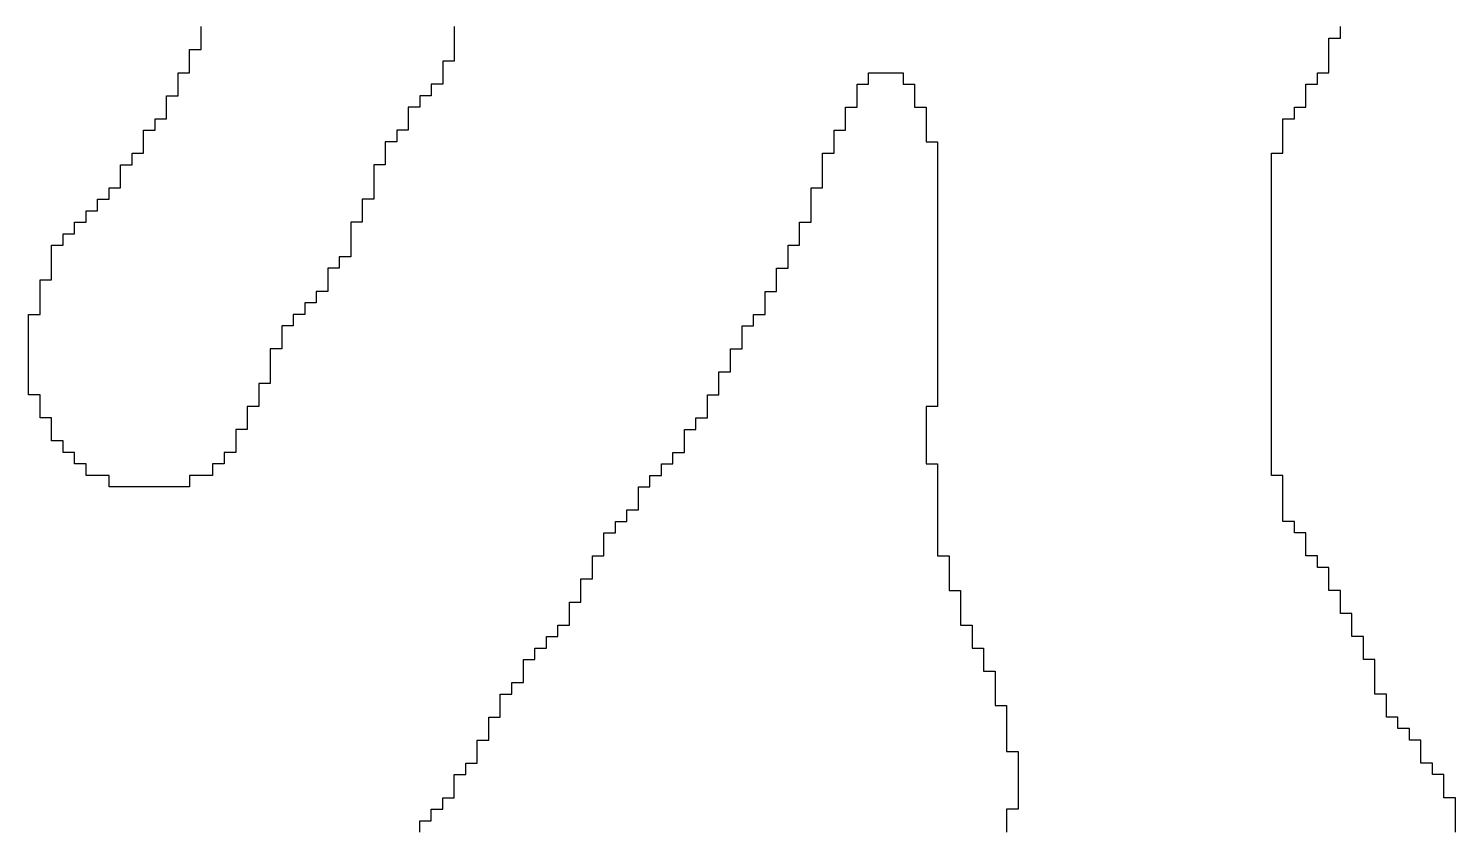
# Model space of a CAD drawing. Header units: millimetres. Extents: x 9.6 to 105, y 7.6 to 66.9.
# Drawn here: x 85.0247 to 85.2698, y 22.3697 to 22.5068 of the extents above; entities that cross this region are included whole.
import ezdxf

# ---------------------------------------------------------------- set-up
doc = ezdxf.new("R2010")
doc.units = ezdxf.units.MM
doc.layers.add('BottomOverlay', color=54, linetype='Continuous')

msp = doc.modelspace()

# ---------------------------------------------------------------- linework, layer by layer
at = {"layer": 'BottomOverlay'}
for p, q in [((85.05434, 22.50512), (85.05434, 22.5071)), ((85.09782, 22.5071), (85.09782, 22.50512)), ((85.24999, 22.50512), (85.24999, 22.5071)), ((85.05434, 22.50315), (85.05434, 22.50512)), ((85.09782, 22.50512), (85.09782, 22.50315)), ((85.24802, 22.50315), (85.24802, 22.50512)), ((85.24802, 22.50512), (85.24999, 22.50512)), ((85.05236, 22.50117), (85.05236, 22.50315)), ((85.05236, 22.50315), (85.05434, 22.50315)), ((85.09782, 22.50315), (85.09782, 22.50117)), ((85.24802, 22.50117), (85.24802, 22.50315)), ((85.05236, 22.49919), (85.05236, 22.50117)), ((85.09782, 22.50117), (85.09584, 22.50117)), ((85.09584, 22.50117), (85.09584, 22.49919)), ((85.24802, 22.49919), (85.24802, 22.50117)), ((85.05039, 22.49722), (85.05039, 22.49919)), ((85.05039, 22.49919), (85.05236, 22.49919)), ((85.05039, 22.49524), (85.05039, 22.49722)), ((85.09584, 22.49722), (85.09387, 22.49722)), ((85.09387, 22.49722), (85.09387, 22.49524)), ((85.09584, 22.49919), (85.09584, 22.49722)), ((85.16699, 22.49524), (85.16699, 22.49722)), ((85.16699, 22.49722), (85.16897, 22.49722)), ((85.16897, 22.49722), (85.16897, 22.49919)), ((85.16897, 22.49919), (85.17489, 22.49919)), ((85.17489, 22.49919), (85.17489, 22.49722)), ((85.17489, 22.49722), (85.17687, 22.49722)), ((85.17687, 22.49722), (85.17687, 22.49524)), ((85.24407, 22.49524), (85.24407, 22.49722)), ((85.24407, 22.49722), (85.24604, 22.49722)), ((85.24604, 22.49722), (85.24604, 22.49919)), ((85.24604, 22.49919), (85.24802, 22.49919)), ((85.04841, 22.49326), (85.04841, 22.49524)), ((85.04841, 22.49524), (85.05039, 22.49524)), ((85.09387, 22.49524), (85.09189, 22.49524)), ((85.09189, 22.49524), (85.09189, 22.49326)), ((85.16699, 22.49326), (85.16699, 22.49524)), ((85.17687, 22.49524), (85.17687, 22.49326)), ((85.24407, 22.49326), (85.24407, 22.49524)), ((85.04841, 22.49129), (85.04841, 22.49326)), ((85.09189, 22.49326), (85.08991, 22.49326)), ((85.08991, 22.49326), (85.08991, 22.49129)), ((85.16501, 22.49129), (85.16501, 22.49326)), ((85.16501, 22.49326), (85.16699, 22.49326)), ((85.17687, 22.49326), (85.17885, 22.49326)), ((85.17885, 22.49326), (85.17885, 22.49129)), ((85.24209, 22.49129), (85.24209, 22.49326)), ((85.24209, 22.49326), (85.24407, 22.49326)), ((85.04643, 22.48931), (85.04643, 22.49129)), ((85.04643, 22.49129), (85.04841, 22.49129)), ((85.08991, 22.49129), (85.08991, 22.48931)), ((85.16501, 22.48931), (85.16501, 22.49129)), ((85.17885, 22.49129), (85.17885, 22.48931)), ((85.24011, 22.48931), (85.24011, 22.49129)), ((85.24011, 22.49129), (85.24209, 22.49129)), ((85.04446, 22.48734), (85.04446, 22.48931)), ((85.04446, 22.48931), (85.04643, 22.48931)), ((85.04446, 22.48536), (85.04446, 22.48734)), ((85.08794, 22.48734), (85.08596, 22.48734)), ((85.08596, 22.48734), (85.08596, 22.48536)), ((85.08991, 22.48931), (85.08794, 22.48931)), ((85.08794, 22.48931), (85.08794, 22.48734)), ((85.16304, 22.48734), (85.16304, 22.48931)), ((85.16304, 22.48931), (85.16501, 22.48931)), ((85.16304, 22.48536), (85.16304, 22.48734)), ((85.17885, 22.48931), (85.17885, 22.48734)), ((85.17885, 22.48734), (85.18082, 22.48734)), ((85.18082, 22.48734), (85.18082, 22.48536)), ((85.24011, 22.48734), (85.24011, 22.48931)), ((85.24011, 22.48536), (85.24011, 22.48734)), ((85.04248, 22.48338), (85.04248, 22.48536)), ((85.04248, 22.48536), (85.04446, 22.48536)), ((85.08596, 22.48536), (85.08596, 22.48338)), ((85.16106, 22.48338), (85.16106, 22.48536)), ((85.16106, 22.48536), (85.16304, 22.48536)), ((85.18082, 22.48536), (85.18082, 22.48338)), ((85.23814, 22.48338), (85.23814, 22.48536)), ((85.23814, 22.48536), (85.24011, 22.48536)), ((85.04051, 22.48141), (85.04051, 22.48338)), ((85.04051, 22.48338), (85.04248, 22.48338)), ((85.08596, 22.48338), (85.08399, 22.48338)), ((85.08399, 22.48338), (85.08399, 22.48141)), ((85.16106, 22.48141), (85.16106, 22.48338)), ((85.18082, 22.48338), (85.18082, 22.48141)), ((85.23814, 22.48141), (85.23814, 22.48338)), ((85.04051, 22.47943), (85.04051, 22.48141)), ((85.08399, 22.48141), (85.08399, 22.47943)), ((85.16106, 22.47943), (85.16106, 22.48141)), ((85.18082, 22.48141), (85.18082, 22.47943)), ((85.23814, 22.47943), (85.23814, 22.48141)), ((85.03655, 22.47548), (85.03655, 22.47745)), ((85.03655, 22.47745), (85.03853, 22.47745)), ((85.03853, 22.47745), (85.03853, 22.47943)), ((85.03853, 22.47943), (85.04051, 22.47943)), ((85.08399, 22.47745), (85.08201, 22.47745)), ((85.08201, 22.47745), (85.08201, 22.47548)), ((85.08399, 22.47943), (85.08399, 22.47745)), ((85.15909, 22.47745), (85.15909, 22.47943)), ((85.15909, 22.47943), (85.16106, 22.47943)), ((85.15909, 22.47548), (85.15909, 22.47745)), ((85.18082, 22.47943), (85.18082, 22.47745)), ((85.18082, 22.47745), (85.18082, 22.47548)), ((85.23814, 22.47745), (85.23814, 22.47943)), ((85.23814, 22.47548), (85.23814, 22.47745)), ((85.03458, 22.4735), (85.03458, 22.47548)), ((85.03458, 22.47548), (85.03655, 22.47548)), ((85.08201, 22.47548), (85.08201, 22.4735)), ((85.15909, 22.4735), (85.15909, 22.47548)), ((85.18082, 22.47548), (85.18082, 22.4735)), ((85.23814, 22.4735), (85.23814, 22.47548)), ((85.0326, 22.47152), (85.0326, 22.4735)), ((85.0326, 22.4735), (85.03458, 22.4735)), ((85.08201, 22.4735), (85.08003, 22.4735)), ((85.08003, 22.4735), (85.08003, 22.47152)), ((85.15711, 22.47152), (85.15711, 22.4735)), ((85.15711, 22.4735), (85.15909, 22.4735)), ((85.18082, 22.4735), (85.18082, 22.47152)), ((85.23814, 22.47152), (85.23814, 22.4735)), ((85.03062, 22.46955), (85.03062, 22.47152)), ((85.03062, 22.47152), (85.0326, 22.47152)), ((85.08003, 22.47152), (85.08003, 22.46955)), ((85.15711, 22.46955), (85.15711, 22.47152)), ((85.18082, 22.47152), (85.18082, 22.46955)), ((85.23814, 22.46955), (85.23814, 22.47152)), ((85.02865, 22.46757), (85.02865, 22.46955)), ((85.02865, 22.46955), (85.03062, 22.46955)), ((85.02865, 22.4656), (85.02865, 22.46757)), ((85.08003, 22.46757), (85.07805, 22.46757)), ((85.07805, 22.46757), (85.07805, 22.4656)), ((85.08003, 22.46955), (85.08003, 22.46757)), ((85.15513, 22.46757), (85.15513, 22.46955)), ((85.15513, 22.46955), (85.15711, 22.46955)), ((85.15513, 22.4656), (85.15513, 22.46757)), ((85.18082, 22.46955), (85.18082, 22.46757)), ((85.18082, 22.46757), (85.18082, 22.4656)), ((85.23814, 22.46757), (85.23814, 22.46955)), ((85.23814, 22.4656), (85.23814, 22.46757)), ((85.02865, 22.46362), (85.02865, 22.4656)), ((85.07805, 22.4656), (85.07608, 22.4656)), ((85.07608, 22.4656), (85.07608, 22.46362)), ((85.15315, 22.46362), (85.15315, 22.4656)), ((85.15315, 22.4656), (85.15513, 22.4656)), ((85.18082, 22.4656), (85.18082, 22.46362)), ((85.23814, 22.46362), (85.23814, 22.4656)), ((85.02667, 22.46164), (85.02667, 22.46362)), ((85.02667, 22.46362), (85.02865, 22.46362)), ((85.07608, 22.46362), (85.07608, 22.46164)), ((85.15315, 22.46164), (85.15315, 22.46362)), ((85.18082, 22.46362), (85.18082, 22.46164)), ((85.23814, 22.46164), (85.23814, 22.46362)), ((85.02667, 22.45967), (85.02667, 22.46164)), ((85.07608, 22.46164), (85.0741, 22.46164)), ((85.0741, 22.46164), (85.0741, 22.45967)), ((85.15118, 22.45967), (85.15118, 22.46164)), ((85.15118, 22.46164), (85.15315, 22.46164)), ((85.18082, 22.46164), (85.18082, 22.45967)), ((85.23814, 22.45967), (85.23814, 22.46164)), ((85.02667, 22.45769), (85.02667, 22.45967)), ((85.0741, 22.45967), (85.07213, 22.45967)), ((85.07213, 22.45967), (85.07213, 22.45769)), ((85.15118, 22.45769), (85.15118, 22.45967)), ((85.18082, 22.45967), (85.18082, 22.45769)), ((85.23814, 22.45769), (85.23814, 22.45967)), ((85.02469, 22.45571), (85.02469, 22.45769)), ((85.02469, 22.45769), (85.02667, 22.45769)), ((85.02469, 22.45374), (85.02469, 22.45571)), ((85.07015, 22.45571), (85.06817, 22.45571)), ((85.06817, 22.45571), (85.06817, 22.45374)), ((85.07213, 22.45769), (85.07015, 22.45769)), ((85.07015, 22.45769), (85.07015, 22.45571)), ((85.14723, 22.45374), (85.14723, 22.45571)), ((85.14723, 22.45571), (85.1492, 22.45571)), ((85.1492, 22.45571), (85.1492, 22.45769)), ((85.1492, 22.45769), (85.15118, 22.45769)), ((85.18082, 22.45769), (85.18082, 22.45571)), ((85.18082, 22.45571), (85.18082, 22.45374)), ((85.23814, 22.45571), (85.23814, 22.45769)), ((85.23814, 22.45374), (85.23814, 22.45571)), ((85.02469, 22.45176), (85.02469, 22.45374)), ((85.06817, 22.45374), (85.06817, 22.45176)), ((85.14723, 22.45176), (85.14723, 22.45374)), ((85.18082, 22.45374), (85.18082, 22.45176)), ((85.23814, 22.45176), (85.23814, 22.45374)), ((85.02469, 22.44978), (85.02469, 22.45176)), ((85.06817, 22.45176), (85.0662, 22.45176)), ((85.0662, 22.45176), (85.0662, 22.44978)), ((85.14525, 22.44978), (85.14525, 22.45176)), ((85.14525, 22.45176), (85.14723, 22.45176)), ((85.18082, 22.45176), (85.18082, 22.44978)), ((85.23814, 22.44978), (85.23814, 22.45176)), ((85.02469, 22.44781), (85.02469, 22.44978)), ((85.0662, 22.44978), (85.0662, 22.44781)), ((85.14525, 22.44781), (85.14525, 22.44978)), ((85.18082, 22.44978), (85.18082, 22.44781)), ((85.23814, 22.44781), (85.23814, 22.44978)), ((85.02469, 22.44583), (85.02469, 22.44781)), ((85.02469, 22.44386), (85.02469, 22.44583)), ((85.0662, 22.44583), (85.06422, 22.44583)), ((85.06422, 22.44583), (85.06422, 22.44386)), ((85.0662, 22.44781), (85.0662, 22.44583)), ((85.14327, 22.44583), (85.14327, 22.44781)), ((85.14327, 22.44781), (85.14525, 22.44781)), ((85.14327, 22.44386), (85.14327, 22.44583)), ((85.18082, 22.44781), (85.18082, 22.44583)), ((85.18082, 22.44583), (85.18082, 22.44386)), ((85.23814, 22.44583), (85.23814, 22.44781)), ((85.23814, 22.44386), (85.23814, 22.44583)), ((85.02667, 22.44386), (85.02469, 22.44386)), ((85.02667, 22.44188), (85.02667, 22.44386)), ((85.06422, 22.44386), (85.06422, 22.44188)), ((85.1413, 22.44188), (85.1413, 22.44386)), ((85.1413, 22.44386), (85.14327, 22.44386)), ((85.18082, 22.44386), (85.18082, 22.44188)), ((85.23814, 22.44188), (85.23814, 22.44386)), ((85.02667, 22.4399), (85.02667, 22.44188)), ((85.06422, 22.44188), (85.06225, 22.44188)), ((85.06225, 22.44188), (85.06225, 22.4399)), ((85.1413, 22.4399), (85.1413, 22.44188)), ((85.18082, 22.44188), (85.17885, 22.44188)), ((85.17885, 22.44188), (85.17885, 22.4399)), ((85.23814, 22.4399), (85.23814, 22.44188)), ((85.02865, 22.4399), (85.02667, 22.4399)), ((85.02865, 22.43793), (85.02865, 22.4399)), ((85.06225, 22.4399), (85.06225, 22.43793)), ((85.13932, 22.43793), (85.13932, 22.4399)), ((85.13932, 22.4399), (85.1413, 22.4399)), ((85.17885, 22.4399), (85.17885, 22.43793)), ((85.23814, 22.43793), (85.23814, 22.4399)), ((85.02865, 22.43595), (85.02865, 22.43793)), ((85.03062, 22.43595), (85.02865, 22.43595)), ((85.03062, 22.43398), (85.03062, 22.43595)), ((85.06225, 22.43793), (85.06027, 22.43793)), ((85.06027, 22.43793), (85.06027, 22.43595)), ((85.06027, 22.43595), (85.06027, 22.43398)), ((85.13735, 22.43595), (85.13735, 22.43793)), ((85.13735, 22.43793), (85.13932, 22.43793)), ((85.13735, 22.43398), (85.13735, 22.43595)), ((85.17885, 22.43793), (85.17885, 22.43595)), ((85.17885, 22.43595), (85.17885, 22.43398)), ((85.23814, 22.43595), (85.23814, 22.43793)), ((85.23814, 22.43398), (85.23814, 22.43595)), ((85.0326, 22.43398), (85.03062, 22.43398)), ((85.0326, 22.432), (85.0326, 22.43398)), ((85.06027, 22.43398), (85.05829, 22.43398)), ((85.05829, 22.43398), (85.05829, 22.432)), ((85.13537, 22.432), (85.13537, 22.43398)), ((85.13537, 22.43398), (85.13735, 22.43398)), ((85.17885, 22.43398), (85.17885, 22.432)), ((85.23814, 22.432), (85.23814, 22.43398)), ((85.03458, 22.432), (85.0326, 22.432)), ((85.03458, 22.43002), (85.03458, 22.432)), ((85.05829, 22.432), (85.05631, 22.432)), ((85.05631, 22.432), (85.05631, 22.43002)), ((85.13339, 22.43002), (85.13339, 22.432)), ((85.13339, 22.432), (85.13537, 22.432)), ((85.17885, 22.432), (85.18082, 22.432)), ((85.18082, 22.432), (85.18082, 22.43002)), ((85.23814, 22.43002), (85.23814, 22.432)), ((85.03853, 22.43002), (85.03458, 22.43002)), ((85.03853, 22.42805), (85.03853, 22.43002)), ((85.05631, 22.43002), (85.05236, 22.43002)), ((85.05236, 22.43002), (85.05236, 22.42805)), ((85.13141, 22.42805), (85.13141, 22.43002)), ((85.13141, 22.43002), (85.13339, 22.43002)), ((85.18082, 22.43002), (85.18082, 22.42805)), ((85.24011, 22.43002), (85.23814, 22.43002)), ((85.24011, 22.42805), (85.24011, 22.43002)), ((85.05236, 22.42805), (85.03853, 22.42805)), ((85.12944, 22.42607), (85.12944, 22.42805)), ((85.12944, 22.42805), (85.13141, 22.42805)), ((85.12944, 22.42409), (85.12944, 22.42607)), ((85.18082, 22.42805), (85.18082, 22.42607)), ((85.18082, 22.42607), (85.18082, 22.42409)), ((85.24011, 22.42607), (85.24011, 22.42805)), ((85.24011, 22.42409), (85.24011, 22.42607)), ((85.12746, 22.42212), (85.12746, 22.42409)), ((85.12746, 22.42409), (85.12944, 22.42409)), ((85.18082, 22.42409), (85.18082, 22.42212)), ((85.24011, 22.42212), (85.24011, 22.42409)), ((85.12549, 22.42014), (85.12549, 22.42212)), ((85.12549, 22.42212), (85.12746, 22.42212)), ((85.18082, 22.42212), (85.18082, 22.42014)), ((85.24209, 22.42212), (85.24011, 22.42212)), ((85.24209, 22.42014), (85.24209, 22.42212)), ((85.12351, 22.41816), (85.12351, 22.42014)), ((85.12351, 22.42014), (85.12549, 22.42014)), ((85.18082, 22.42014), (85.18082, 22.41816)), ((85.24407, 22.42014), (85.24209, 22.42014)), ((85.24407, 22.41816), (85.24407, 22.42014)), ((85.12153, 22.41421), (85.12153, 22.41619)), ((85.12153, 22.41619), (85.12351, 22.41619)), ((85.12351, 22.41619), (85.12351, 22.41816)), ((85.18082, 22.41816), (85.18082, 22.41619)), ((85.18082, 22.41619), (85.1828, 22.41619)), ((85.1828, 22.41619), (85.1828, 22.41421)), ((85.24407, 22.41619), (85.24407, 22.41816)), ((85.24604, 22.41619), (85.24407, 22.41619)), ((85.24604, 22.41421), (85.24604, 22.41619)), ((85.12153, 22.41224), (85.12153, 22.41421)), ((85.1828, 22.41421), (85.1828, 22.41224)), ((85.24802, 22.41421), (85.24604, 22.41421)), ((85.24802, 22.41224), (85.24802, 22.41421)), ((85.11956, 22.41026), (85.11956, 22.41224)), ((85.11956, 22.41224), (85.12153, 22.41224)), ((85.1828, 22.41224), (85.1828, 22.41026)), ((85.24802, 22.41026), (85.24802, 22.41224)), ((85.11956, 22.40828), (85.11956, 22.41026)), ((85.1828, 22.41026), (85.18478, 22.41026)), ((85.18478, 22.41026), (85.18478, 22.40828)), ((85.24999, 22.41026), (85.24802, 22.41026)), ((85.24999, 22.40828), (85.24999, 22.41026)), ((85.11758, 22.40631), (85.11758, 22.40828)), ((85.11758, 22.40828), (85.11956, 22.40828)), ((85.11758, 22.40433), (85.11758, 22.40631)), ((85.18478, 22.40828), (85.18478, 22.40631)), ((85.18478, 22.40631), (85.18478, 22.40433)), ((85.24999, 22.40631), (85.24999, 22.40828)), ((85.25197, 22.40631), (85.24999, 22.40631)), ((85.25197, 22.40433), (85.25197, 22.40631)), ((85.11561, 22.40235), (85.11561, 22.40433)), ((85.11561, 22.40433), (85.11758, 22.40433)), ((85.18478, 22.40433), (85.18675, 22.40433)), ((85.18675, 22.40433), (85.18675, 22.40235)), ((85.25197, 22.40235), (85.25197, 22.40433)), ((85.11363, 22.40038), (85.11363, 22.40235)), ((85.11363, 22.40235), (85.11561, 22.40235)), ((85.18675, 22.40235), (85.18675, 22.40038)), ((85.25395, 22.40235), (85.25197, 22.40235)), ((85.25395, 22.40038), (85.25395, 22.40235)), ((85.11165, 22.3984), (85.11165, 22.40038)), ((85.11165, 22.40038), (85.11363, 22.40038)), ((85.18675, 22.40038), (85.18873, 22.40038)), ((85.18873, 22.40038), (85.18873, 22.3984)), ((85.25395, 22.3984), (85.25395, 22.40038)), ((85.10968, 22.39642), (85.10968, 22.3984)), ((85.10968, 22.3984), (85.11165, 22.3984)), ((85.10968, 22.39445), (85.10968, 22.39642)), ((85.18873, 22.3984), (85.18873, 22.39642)), ((85.18873, 22.39642), (85.19071, 22.39642)), ((85.19071, 22.39642), (85.19071, 22.39445)), ((85.25592, 22.3984), (85.25395, 22.3984)), ((85.25592, 22.39642), (85.25592, 22.3984)), ((85.25592, 22.39445), (85.25592, 22.39642)), ((85.1077, 22.39247), (85.1077, 22.39445)), ((85.1077, 22.39445), (85.10968, 22.39445)), ((85.19071, 22.39445), (85.19071, 22.39247)), ((85.25592, 22.39247), (85.25592, 22.39445)), ((85.10572, 22.3905), (85.10572, 22.39247)), ((85.10572, 22.39247), (85.1077, 22.39247)), ((85.19071, 22.39247), (85.19071, 22.3905)), ((85.2579, 22.39247), (85.25592, 22.39247)), ((85.2579, 22.3905), (85.2579, 22.39247)), ((85.10572, 22.38852), (85.10572, 22.3905)), ((85.19071, 22.3905), (85.19268, 22.3905)), ((85.19268, 22.3905), (85.19268, 22.38852)), ((85.2579, 22.38852), (85.2579, 22.3905)), ((85.10375, 22.38654), (85.10375, 22.38852)), ((85.10375, 22.38852), (85.10572, 22.38852)), ((85.19268, 22.38852), (85.19268, 22.38654)), ((85.25988, 22.38852), (85.2579, 22.38852)), ((85.25988, 22.38654), (85.25988, 22.38852)), ((85.10177, 22.38259), (85.10177, 22.38457)), ((85.10177, 22.38457), (85.10375, 22.38457)), ((85.10375, 22.38457), (85.10375, 22.38654)), ((85.19268, 22.38654), (85.19268, 22.38457)), ((85.19268, 22.38457), (85.19268, 22.38259)), ((85.26185, 22.38654), (85.25988, 22.38654)), ((85.26185, 22.38457), (85.26185, 22.38654)), ((85.26383, 22.38457), (85.26185, 22.38457)), ((85.26383, 22.38259), (85.26383, 22.38457)), ((85.10177, 22.38061), (85.10177, 22.38259)), ((85.19268, 22.38259), (85.19466, 22.38259)), ((85.19466, 22.38259), (85.19466, 22.38061)), ((85.26383, 22.38061), (85.26383, 22.38259)), ((85.09979, 22.37864), (85.09979, 22.38061)), ((85.09979, 22.38061), (85.10177, 22.38061)), ((85.19466, 22.38061), (85.19466, 22.37864)), ((85.26581, 22.38061), (85.26383, 22.38061)), ((85.26581, 22.37864), (85.26581, 22.38061)), ((85.09782, 22.37666), (85.09782, 22.37864)), ((85.09782, 22.37864), (85.09979, 22.37864)), ((85.19466, 22.37864), (85.19466, 22.37666)), ((85.26778, 22.37864), (85.26581, 22.37864)), ((85.26778, 22.37666), (85.26778, 22.37864)), ((85.09584, 22.37271), (85.09584, 22.37468)), ((85.09584, 22.37468), (85.09782, 22.37468)), ((85.09782, 22.37468), (85.09782, 22.37666)), ((85.19466, 22.37666), (85.19466, 22.37468)), ((85.19466, 22.37468), (85.19466, 22.37271)), ((85.26778, 22.37468), (85.26778, 22.37666)), ((85.26976, 22.37468), (85.26778, 22.37468)), ((85.26976, 22.37271), (85.26976, 22.37468)), ((85.09387, 22.37073), (85.09387, 22.37271)), ((85.09387, 22.37271), (85.09584, 22.37271)), ((85.19466, 22.37271), (85.19268, 22.37271)), ((85.19268, 22.37271), (85.19268, 22.37073)), ((85.26976, 22.37073), (85.26976, 22.37271)), ((85.09189, 22.36876), (85.09189, 22.37073)), ((85.09189, 22.37073), (85.09387, 22.37073)), ((85.19268, 22.37073), (85.19268, 22.36876)), ((85.26976, 22.36876), (85.26976, 22.37073))]:
    msp.add_line(p, q, dxfattribs=at)

doc.saveas('drawing.dxf')
